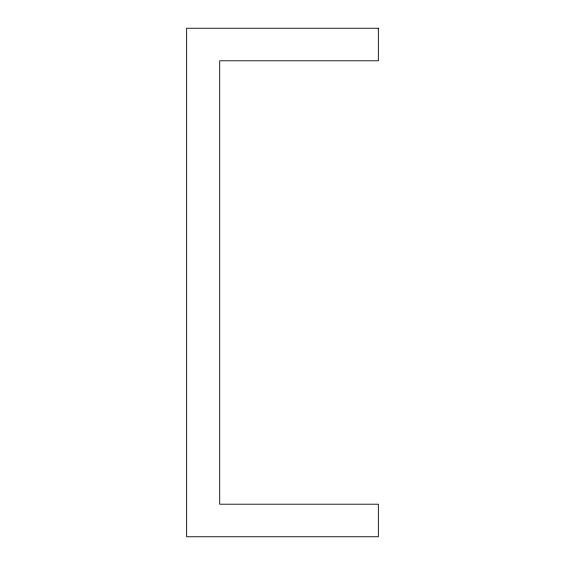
<?xml version="1.0" encoding="UTF-8"?>
<svg xmlns="http://www.w3.org/2000/svg" width="565" height="565" viewBox="0 0 565 565"><rect width="100%" height="100%" fill="white"/><g stroke="black" fill="none" stroke-linecap="round" stroke-linejoin="round"><path stroke-width="0.85" d="M378.352 28.25L186.648 28.25L186.648 536.75L378.352 536.75L378.352 504.206L219.7 504.206L219.7 60.794L378.352 60.794L378.352 28.25"/></g></svg>
